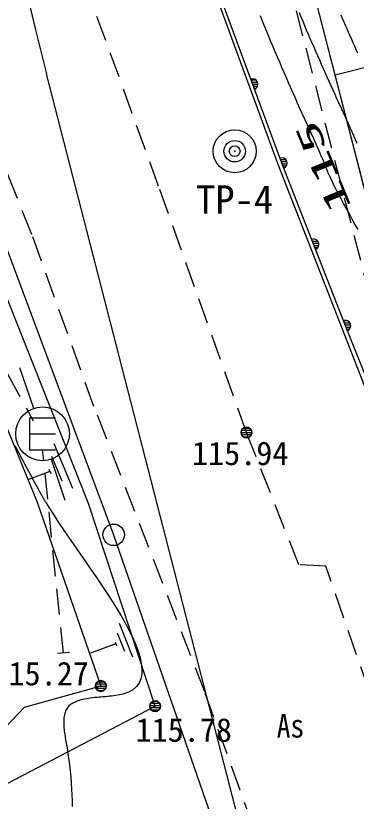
# Model space of a CAD drawing. Units: millimetres, scale not verified. Extents: x -97500 to 97500, y -67309 to 66872.
# Drawn here: x 24258 to 32186, y -12728 to 5542 of the extents above; entities that cross this region are included whole.
import ezdxf
from ezdxf.enums import TextEntityAlignment as Align

# ---------------------------------------------------------------- set-up
doc = ezdxf.new("R2010")
doc.units = ezdxf.units.MM
doc.header["$LTSCALE"] = 500
doc.header["$PDMODE"] = 32
doc.header["$PDSIZE"] = 250
doc.linetypes.add('DASHED1', pattern=[1.8, 1.2, -0.6])
for name, color, linetype in [('0-4_S-BGD', 7, 'Continuous'), ('0-6_レイヤ6', 6, 'Continuous'), ('0-7_S-BGD-HICN', 7, 'Continuous'), ('0-8_S-BGD-LWCN', 7, 'Continuous'), ('0-9_S-BMK-SRVR', 3, 'Continuous'), ('0-A_S-BMK-ROW', 2, 'Continuous')]:
    doc.layers.add(name, color=color, linetype=linetype)
doc.styles.add('ＭＳ ゴシック', font='')
doc.styles.get('ＭＳ ゴシック').set_extended_font_data('MS Gothic')

msp = doc.modelspace()

# ---------------------------------------------------------------- linework, layer by layer
at = {"layer": '0-4_S-BGD'}
for p, q in [((29736, 4050), (29848.7, 4050)), ((29754.5, 4000), (29887.6, 4000)), ((29773, 3950), (29897.7, 3950)), ((29791.5, 3900), (29886.9, 3900)), ((29810, 3850), (29846.7, 3850)), ((30419.7, 2200), (30543.5, 2200)), ((30438.8, 2150), (30572.1, 2150)), ((30457.8, 2100), (30576.4, 2100)), ((30476.8, 2050), (30559.2, 2050)), ((30495.8, 2000), (30502.2, 2000)), ((31161.7, 300), (31290.5, 300)), ((31181.3, 250), (31313.8, 250)), ((31200.8, 200), (31314.4, 200)), ((31220.4, 150), (31292.7, 150)), ((31888.6, -1550), (31973.4, -1550)), ((31904.2, -1600), (32036.2, -1600)), ((31924, -1650), (32054.8, -1650)), ((31943.9, -1700), (32051.8, -1700)), ((31963.7, -1750), (32025, -1750)), ((24679, -3591.1), (24352.2, -2646)), ((24583.2, -3806.8), (24583.2, -4556.8)), ((24583.2, -3806.8), (25183.2, -3806.8)), ((24583.2, -4181.8), (25183.2, -4181.8)), ((29504.2, -4150), (29754.2, -4150)), ((29504.2, -4150), (29754.2, -4150)), ((29514.3, -4200), (29744.1, -4200)), ((29514.3, -4200), (29744.1, -4200)), ((29515, -4100), (29743.4, -4100)), ((29515, -4100), (29743.4, -4100)), ((29555.3, -4050), (29703.1, -4050)), ((29555.3, -4050), (29703.1, -4050)), ((29553.1, -4250), (29705.3, -4250)), ((29553.1, -4250), (29705.3, -4250)), ((24583.2, -4556.8), (25183.2, -4556.8)), ((25147.9, -4407.5), (25583, -5442.4)), ((25090.5, -4705.7), (25329.9, -5274.9)), ((25082.5, -4774.2), (25401.5, -5721.9)), ((25055, -5055.5), (24539.8, -5254)), ((25033.2, -5003.8), (25076.7, -5107.3)), ((26669.8, -8588.3), (26973.7, -9369.4)), ((26621, -8809.6), (26788.1, -9239.2)), ((26587.4, -9070), (25975.7, -9289)), ((26572.2, -9030.9), (26602.6, -9109.1)), ((26123.7, -10000), (26354.7, -10000)), ((26123.7, -10000), (26354.7, -10000)), ((26161.4, -9950), (26317, -9950)), ((26161.4, -9950), (26317, -9950)), ((26114.2, -10050), (26364.2, -10050)), ((26114.2, -10050), (26364.2, -10050)), ((26125.6, -10100), (26352.8, -10100)), ((26125.6, -10100), (26352.8, -10100)), ((26167.2, -10150), (26311.2, -10150)), ((26167.2, -10150), (26311.2, -10150)), ((27456.2, -10400), (27550.2, -10400)), ((27456.2, -10400), (27550.2, -10400)), ((27379.2, -10500), (27627.2, -10500)), ((27379.2, -10500), (27627.2, -10500)), ((27383, -10550), (27623.4, -10550)), ((27383, -10550), (27623.4, -10550)), ((27396.9, -10450), (27609.5, -10450)), ((27396.9, -10450), (27609.5, -10450)), ((27410.8, -10600), (27595.6, -10600)), ((27410.8, -10600), (27595.6, -10600))]:
    msp.add_line(p, q, dxfattribs=at)
at = {"layer": '0-4_S-BGD', "linetype": 'DASHED1'}
for p, q in [((22343.2, 374.2), (24663.8, -3877.7)), ((25371.2, -9279.8), (24885.3, -4556.8)), ((25509, -9264.4), (25233.3, -9295.2))]:
    msp.add_line(p, q, dxfattribs=at)
for points in [[(30704.2, -15858.8), (28657.2, -10182.8), (26080.2, -3549.8), (24635.2, 456.2), (22825.2, 4951.2), (21338.2, 9267.2), (20216.2, 13337.2), (19352.2, 17150.2), (18897.2, 21164.2), (18671.2, 24623.2), (18469.2, 28877.2), (18518.2, 32111.2), (18711.2, 35803.2), (19281.2, 39568.2), (20151.2, 42552.2), (21176.2, 45537.2), (22547.2, 48311.2), (24451.2, 51387.2), (32050.2, 60639.2), (36028.2, 65163.2), (37387.9, 66750)], [(33178.2, -13916.8), (33069.2, -11872.8), (31479.2, -7256.8), (30849.2, -7229.8), (29629.2, -4150.8), (27585.2, 1579.2), (24075.2, 11235.2), (24378.2, 12249.2), (23272.2, 15369.2), (22822.2, 18177.2), (22339.2, 21196.2), (22532.2, 28739.2), (22388.2, 33955.2), (22193.2, 35307.2), (22355.2, 37469.2), (24088.2, 45013.2), (25023.2, 47753.2), (26856.2, 50005.2), (31081.2, 56231.2), (40414.7, 66750)]]:
    msp.add_lwpolyline(points, dxfattribs=at)
at = {"layer": '0-4_S-BGD'}
for points in [[(35913.2, -9235.8), (33480.8, -5515.5), (31931, -1667.6), (30452.2, 2114.6), (29093.2, 5786.9), (27915.3, 9106.8), (27362.2, 10698.3), (26599.3, 13256.8), (25970.4, 15306.5), (25609.2, 17214.1)], [(27833.9, 9023.5), (29002.2, 5789.2), (30358.2, 2086.2), (31854.2, -1737.8), (33332.2, -5524.8), (34151.2, -7516.8), (34999.2, -9666.8), (35822.2, -12124.8), (36943.2, -15751.8), (38451.2, -20698.8), (39233.2, -23156.8), (40026.2, -26001.8), (40637.2, -28580.8), (41308.2, -31389.8), (41875.2, -34147.8), (42376.2, -36639.8), (42827.2, -39297.8), (43562.2, -44254.8), (43793.2, -45585.8), (44844.9, -48034.9)], [(29729.3, 4068), (29729.3, 4068), (29816.1, 3833.5), (29816.1, 3833.5)], [(30407.8, 2231.4), (30407.8, 2231.4), (30496.7, 1997.8), (30496.7, 1997.8)], [(31146.1, 339.9), (31146.1, 339.9), (31237.1, 107.1), (31237.1, 107.1)], [(31884.9, -1551.4), (31884.9, -1551.4), (31977.1, -1783.8), (31977.1, -1783.8)]]:
    msp.add_lwpolyline(points, dxfattribs=at)
msp.add_lwpolyline([(25954.2, -5803.8), (22520.2, 2821.2), (18837.2, 994.2), (16785.2, 2889.2), (13156.2, 10072.2), (11679.2, 9878.2), (5988.2, 6614.2), (11234.2, 8663.2), (15061.2, 1692.2), (17983.2, -686.8), (21756.2, 1566.2), (24755.2, -5774.8), (26239.2, -10047.8), (24458.2, -10547.8), (21514.2, -13637.8), (27503.2, -10515.8)], close=True, dxfattribs=at)
for centre, radius in [((24883.2, -4181.8), 625), ((29629.2, -4150.8), 125), ((26239.2, -10047.8), 125), ((27503.2, -10515.8), 125)]:
    msp.add_circle(centre, radius, dxfattribs=at)
for centre, start, end in [((29772.7, 3950.7), 290.30849, 110.30849), ((30452.2, 2114.6), 290.83177, 110.83177), ((31191.6, 223.5), 291.35504, 111.35504), ((31931, -1667.6), 291.64617, 111.64617), ((29629.2, -4150.8), 0, 180), ((29629.2, -4150.8), 180, 0), ((26239.2, -10047.8), 0, 180), ((26239.2, -10047.8), 180, 0), ((27503.2, -10515.8), 0, 180), ((27503.2, -10515.8), 180, 0)]:
    msp.add_arc(centre, 125, start, end, dxfattribs=at)
at = {"layer": '0-6_レイヤ6', "linetype": 'DASHED1'}
msp.add_line((44651.2, -48084.8), (30781.9, 5690.4), dxfattribs=at)
at = {"layer": '0-6_レイヤ6'}
for p, q in [((45135.3, -47959.9), (31266, 5815.3)), ((31691.7, 4164.8), (36535.5, 5414)), ((38841.3, -49583.3), (24972, 4192))]:
    msp.add_line(p, q, dxfattribs=at)
msp.add_lwpolyline([(34451.2, -6534.4), (31266, 5815.3), (30650.6, 8416.5), (30176, 10836.5), (29823, 13048.1), (29560.1, 15128.3), (29357.1, 17291.6)], dxfattribs=at)
msp.add_arc((95658.8, 22423), 73000, 142.61129, 194.46213, dxfattribs=at)
at = {"layer": '0-7_S-BGD-HICN'}
for points in [[(29945.4, 5546.5), (29994.1, 5425.9), (30043.1, 5305.5), (30092.5, 5185.3), (30142.2, 5065.1), (30192.2, 4945.1), (30242.5, 4825.3), (30293.1, 4705.5), (30344, 4585.9), (30395.2, 4466.4), (30446.6, 4346.9), (30498.3, 4227.6), (30550.2, 4108.4), (30602.3, 3989.2), (30654.7, 3870.2), (30707.3, 3751.2), (30760, 3632.3), (30812.9, 3513.5), (30866, 3394.7), (30919.3, 3276), (30972.7, 3157.4), (31026.2, 3038.8), (31079.8, 2920.2), (31133.5, 2801.7), (31187.4, 2683.2), (31241.3, 2564.7), (31244, 2558.7), (31246.8, 2552.7), (31249.5, 2546.7), (31252.2, 2540.7), (31255, 2534.7), (31257.7, 2528.7), (31260.4, 2522.7), (31263.2, 2516.7), (31265.9, 2510.7)], [(31265.9, 2510.7), (31268.6, 2504.7), (31271.3, 2498.7), (31274.1, 2492.7), (31276.8, 2486.7), (31279.5, 2480.7), (31282.2, 2474.7), (31284.9, 2468.6), (31287.6, 2462.6), (31290.3, 2456.6), (31293, 2450.6), (31295.7, 2444.6), (31298.4, 2438.6), (31301.1, 2432.6), (31303.8, 2426.5), (31306.4, 2420.5), (31309.1, 2414.5), (31311.8, 2408.5), (31314.4, 2402.5), (31317.1, 2396.4), (31319.7, 2390.4), (31322.4, 2384.4), (31330.8, 2365.1), (31339.1, 2345.7), (31347.4, 2326.4), (31355.6, 2307), (31363.8, 2287.7), (31371.9, 2268.3), (31380, 2248.9), (31388, 2229.5), (31396.1, 2210), (31404.1, 2190.6), (31412.1, 2171.2), (31420, 2151.7), (31428, 2132.2), (31436, 2112.8), (31443.9, 2093.3), (31451.9, 2073.8), (31459.9, 2054.3), (31468, 2034.8)], [(31468, 2034.8), (31476, 2015.3), (31484.1, 1995.8), (31492.2, 1976.3), (31500.4, 1956.8), (31508.6, 1937.3), (31516.8, 1917.8), (31525.2, 1898.3), (31533.5, 1878.8), (31542, 1859.3), (31550.5, 1839.8), (31559.1, 1820.3), (31567.8, 1800.9), (31615.3, 1697.9), (31665.1, 1595), (31716.7, 1492.2), (31770.1, 1389.5), (31824.7, 1286.9), (31880.4, 1184.3), (31936.8, 1081.7), (31993.6, 979), (32050.5, 876.3), (32107.2, 773.6), (32163.4, 670.7), (32218.8, 567.6)]]:
    msp.add_lwpolyline(points, dxfattribs=at)
at = {"layer": '0-8_S-BGD-LWCN'}
for points in [[(30854.7, 5617.5), (30896.2, 5516.8), (30938.1, 5416.3), (30980.1, 5315.8), (31022.5, 5215.4), (31065.1, 5115.2), (31108, 5015), (31151.1, 4914.9), (31194.4, 4815), (31237.9, 4715), (31281.6, 4615.2), (31325.6, 4515.4), (31369.7, 4415.7), (31414, 4316.1), (31458.5, 4216.5), (31503.1, 4117), (31547.9, 4017.5)], [(31823.3, 5563.7), (31858.1, 5483), (31893.1, 5402.3), (31928.3, 5321.7), (31963.7, 5241.2), (31999.1, 5160.7), (32034.8, 5080.3), (32070.5, 4999.9), (32106.4, 4919.5), (32142.4, 4839.2), (32178.5, 4759)], [(32178.5, 4759), (32214.7, 4678.8)], [(31547.9, 4017.5), (31592.8, 3918.1), (31637.8, 3818.7), (31683, 3719.3), (31728.2, 3620), (31773.6, 3520.7), (31819.1, 3421.4), (31830.7, 3396), (31842.3, 3370.6), (31854, 3345.3), (31865.6, 3319.9), (31877.2, 3294.5), (31888.9, 3269.1), (31900.5, 3243.8), (31912.1, 3218.4), (31923.7, 3193), (31935.3, 3167.6), (31946.9, 3142.2), (31958.5, 3116.8), (31970, 3091.5), (31981.5, 3066.1), (31993, 3040.7), (32004.5, 3015.3), (32016, 2989.9), (32027.4, 2964.5), (32038.8, 2939.1), (32050.2, 2913.6), (32061.5, 2888.2), (32072.8, 2862.8), (32084, 2837.4), (32095.3, 2811.9), (32106.4, 2786.5), (32117.6, 2761.1), (32128.7, 2735.6), (32139.7, 2710.1), (32150.7, 2684.7), (32161.7, 2659.2), (32196.4, 2577.6)]]:
    msp.add_lwpolyline(points, dxfattribs=at)
at = {"layer": '0-8_S-BGD-LWCN', "linetype": 'DASHED1'}
for points in [[(24246, -4458.2), (24334.1, -4629.5), (24422.7, -4799.5), (24511.7, -4968.1), (24601.1, -5135.2), (24690.6, -5300.8), (24780.1, -5464.7), (24785.8, -5475.1), (24791.5, -5485.4), (24797.1, -5495.7), (24802.8, -5506.1), (24808.5, -5516.4), (24814.2, -5526.7), (24819.9, -5537.1), (24825.7, -5547.4), (24831.4, -5557.7), (24837.2, -5568.1), (24843, -5578.5), (24848.8, -5588.8), (24854.6, -5599.2), (24860.4, -5609.6), (24866.3, -5620.1), (24872.2, -5630.5), (24878.1, -5641), (24884.1, -5651.5), (24890.1, -5662), (24896.1, -5672.5), (24902.2, -5683.1)], [(24902.2, -5683.1), (24908.3, -5693.7), (24914.4, -5704.3), (24920.6, -5715), (24926.8, -5725.7), (24933.1, -5736.4), (24939.4, -5747.2), (24945.8, -5758), (24952.3, -5768.8), (24958.7, -5779.7), (25049.9, -5928.4), (25149.8, -6084.3), (25257.2, -6246.6), (25371, -6414.6), (25490, -6587.4), (25613.1, -6764.3), (25739.1, -6944.6), (25866.8, -7127.4), (25995, -7312), (26122.6, -7497.7), (26248.5, -7683.6), (26371.4, -7868.9), (26490.2, -8053), (26603.7, -8235), (26710.8, -8414.2), (26810.2, -8589.8), (26900.9, -8760.9), (26981.7, -8927), (27051.4, -9087.1), (27108.8, -9240.6), (27152.7, -9386.5), (27182.1, -9524.3), (27195.6, -9653), (27192.3, -9772), (27170.8, -9880.4), (27130.1, -9977.5), (27069, -10062.6), (26986.3, -10134.7), (26880.8, -10193.3), (26751.3, -10237.4)], [(26751.3, -10237.4), (26711.7, -10246.9), (26670.3, -10255.4), (26627.4, -10262.9), (26583.1, -10269.7), (26537.6, -10275.8), (26491, -10281.3), (26443.5, -10286.3), (26395.2, -10291), (26346.4, -10295.5), (26297.2, -10299.9), (26247.7, -10304.3), (26198.1, -10308.7), (26148.6, -10313.4), (26099.3, -10318.5), (26050.3, -10324), (26002, -10330), (25954.3, -10336.8), (25907.6, -10344.3), (25861.8, -10352.7), (25817.3, -10362.1), (25774.1, -10372.7), (25732.4, -10384.5), (25692.4, -10397.6), (25654.3, -10412.3), (25618.2, -10428.5), (25584.2, -10446.4), (25552.5, -10466.1), (25523.4, -10487.7), (25496.9, -10511.3), (25473.2, -10537.1), (25456.5, -10559.2), (25441.6, -10582.5), (25428.4, -10607.2), (25416.9, -10633.2), (25407, -10660.3), (25398.6, -10688.6), (25391.6, -10718), (25386, -10748.5), (25381.7, -10780)], [(25381.7, -10780), (25378.6, -10812.3), (25376.7, -10845.6), (25375.9, -10879.7), (25376.1, -10914.7), (25377.3, -10950.3), (25379.3, -10986.6), (25382.2, -11023.5), (25385.8, -11061.1), (25390, -11099.1), (25394.9, -11137.6), (25400.2, -11176.5), (25406.1, -11215.8), (25412.3, -11255.4), (25418.8, -11295.2), (25425.6, -11335.3), (25432.6, -11375.5), (25439.6, -11415.8), (25446.7, -11456.2), (25453.8, -11496.5), (25460.7, -11536.8), (25467.5, -11577), (25490.8, -11726.5), (25510.8, -11873.8), (25527.6, -12019), (25541.3, -12162.2), (25552.2, -12303.4), (25560.3, -12442.8), (25565.8, -12580.4), (25568.9, -12716.4), (25569.8, -12850.8)]]:
    msp.add_lwpolyline(points, dxfattribs=at)
at = {"layer": '0-9_S-BMK-SRVR'}
for radius in [500, 250]:
    msp.add_circle((29355.2, 2390.2), radius, dxfattribs=at)
msp.add_point((29355.2, 2390.2), dxfattribs=at)
at = {"layer": '0-A_S-BMK-ROW'}
msp.add_lwpolyline([(18756.2, 40629.2), (17787.2, 32091.2), (17942.2, 24556.2), (18762.2, 16487.2), (20757.2, 8933.2), (26537.2, -6530.8), (32220.2, -22919.8), (35691.2, -37131.8)], dxfattribs=at)
msp.add_circle((26537.2, -6530.8), 250, dxfattribs=at)

# ---------------------------------------------------------------- texts
at = {"layer": '0-4_S-BGD', "style": 'ＭＳ ゴシック'}
for s, p in [('115.94', (28361.8, -5075.8)), ('115.27', (23715.8, -10198.5)), ('115.78', (27047.8, -11509.8))]:
    msp.add_text(s, height=549.9, dxfattribs=at).set_placement(p, align=Align.BOTTOM_LEFT)
at = {"layer": '0-4_S-BGD', "style": 'ＭＳ ゴシック', "width": 0.85}
msp.add_text('As', height=549.9, dxfattribs=at).set_placement((30335, -11411.1), align=Align.BOTTOM_LEFT)
at = {"layer": '0-7_S-BGD-HICN', "style": 'ＭＳ ゴシック', "width": 2}
msp.add_text('115', height=549.9, rotation=112.352, dxfattribs=at).set_placement((32236.4, 1152.9), align=Align.BOTTOM_LEFT)
at = {"layer": '0-9_S-BMK-SRVR', "style": 'ＭＳ ゴシック'}
msp.add_text('TP-4', height=659.8, dxfattribs=at).set_placement((28455.7, 740.2), align=Align.BOTTOM_LEFT)

doc.saveas('drawing.dxf')
